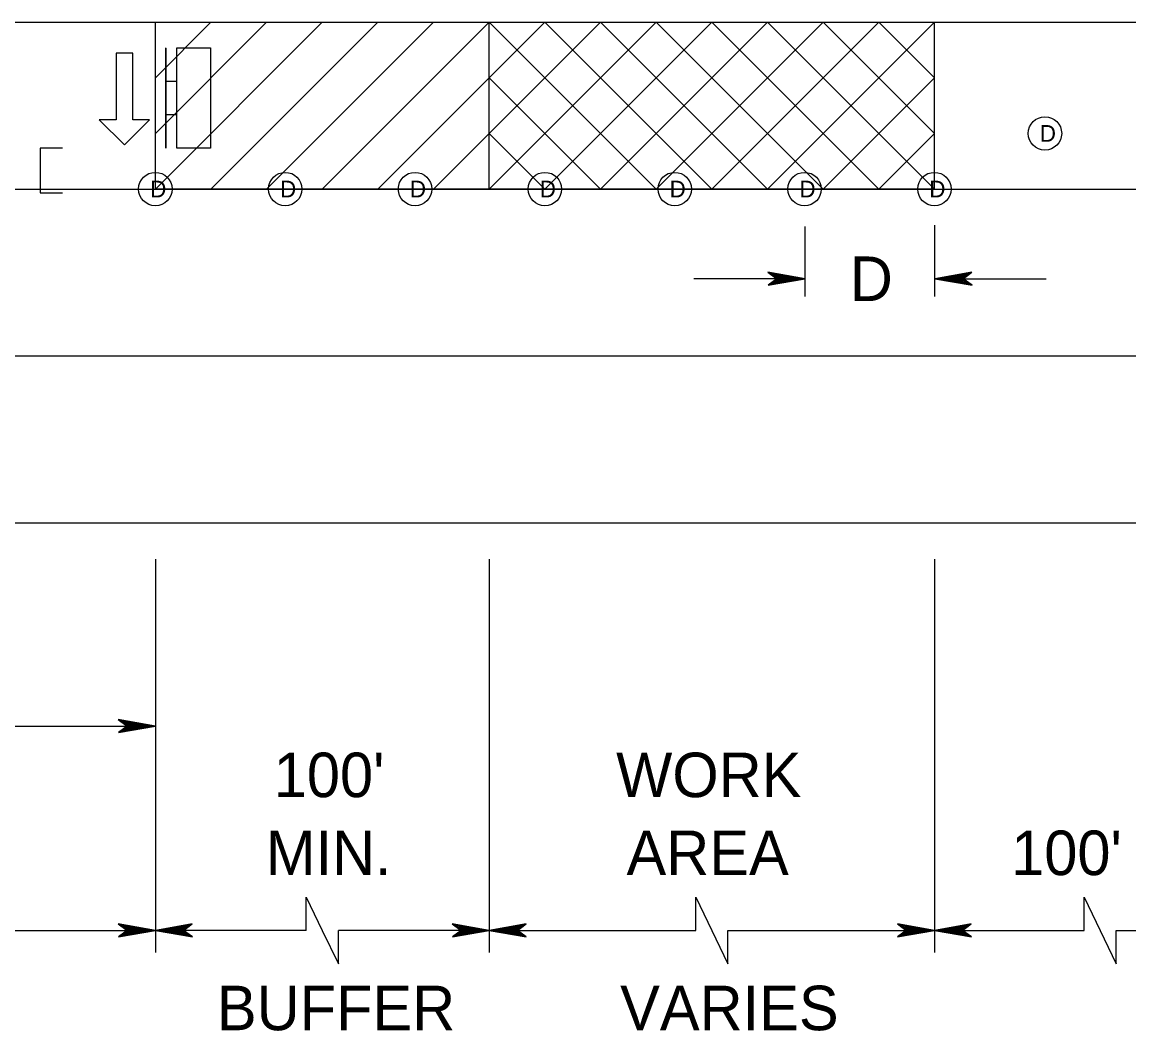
# Model space of a CAD drawing. Extents: x 499945 to 500993, y 499985 to 500645.
# Drawn here: x 500485.8 to 500585.2, y 500311.1 to 500401.7 of the extents above; entities that cross this region are included whole.
import ezdxf

# ---------------------------------------------------------------- set-up
doc = ezdxf.new("R2010")
doc.units = 0
for name, color, linetype in [('1', 7, 'Continuous'), ('24', 7, 'Continuous'), ('56', 7, 'Continuous'), ('60', 7, 'Continuous')]:
    doc.layers.add(name, color=color, linetype=linetype)

msp = doc.modelspace()

# ---------------------------------------------------------------- linework, layer by layer
at = {"layer": '1'}
for p, q in [((500090.457, 500401.721), (500847.183, 500401.721)), ((500497.802, 500386.733), (500497.802, 500401.721)), ((500497.802, 500386.733), (500512.79, 500401.721)), ((500497.802, 500391.729), (500507.794, 500401.721)), ((500497.802, 500396.725), (500502.798, 500401.721)), ((500502.798, 500386.733), (500517.786, 500401.721)), ((500507.794, 500386.733), (500522.782, 500401.721)), ((500512.79, 500386.733), (500527.779, 500401.721)), ((500517.786, 500386.733), (500532.775, 500401.721)), ((500522.782, 500386.733), (500537.771, 500401.721)), ((500527.779, 500386.733), (500527.779, 500401.721)), ((500527.779, 500386.733), (500542.767, 500401.721)), ((500542.767, 500386.733), (500527.779, 500401.721)), ((500532.775, 500386.733), (500547.763, 500401.721)), ((500547.763, 500386.733), (500532.775, 500401.721)), ((500537.771, 500386.733), (500552.76, 500401.721)), ((500552.76, 500386.733), (500537.771, 500401.721)), ((500542.767, 500386.733), (500557.756, 500401.721)), ((500557.756, 500386.733), (500542.767, 500401.721)), ((500547.763, 500386.733), (500562.752, 500401.721)), ((500562.752, 500386.733), (500547.763, 500401.721)), ((500552.76, 500386.733), (500567.749, 500401.721)), ((500567.749, 500386.733), (500552.76, 500401.721)), ((500567.749, 500391.729), (500557.756, 500401.721)), ((500567.749, 500396.725), (500562.752, 500401.721)), ((500567.749, 500386.733), (500567.749, 500401.721)), ((500498.743, 500390.416), (500498.743, 500399.409)), ((500498.785, 500390.391), (500498.785, 500399.384)), ((500537.771, 500386.733), (500527.779, 500396.725)), ((500557.756, 500386.733), (500567.749, 500396.725)), ((500498.743, 500396.411), (500499.742, 500396.411)), ((500498.743, 500393.414), (500499.742, 500393.414)), ((500532.775, 500386.733), (500527.779, 500391.729)), ((500562.752, 500386.733), (500567.749, 500391.729)), ((500090.457, 500386.733), (500847.183, 500386.733)), ((500567.749, 500386.733), (500497.802, 500386.733)), ((500556.149, 500377.074), (500556.149, 500383.382)), ((500567.777, 500377.074), (500567.777, 500383.489)), ((500556.149, 500378.676), (500546.156, 500378.676)), ((500567.777, 500378.676), (500577.769, 500378.676)), ((500090.457, 500371.744), (500847.183, 500371.744)), ((500090.457, 500356.756), (500847.183, 500356.756)), ((500497.802, 500353.497), (500497.802, 500318.155)), ((500527.779, 500353.497), (500527.779, 500318.155)), ((500567.749, 500353.497), (500567.749, 500318.155)), ((500483.755, 500338.509), (500497.802, 500338.509)), ((500511.349, 500320.153), (500511.349, 500323.151)), ((500511.349, 500323.151), (500512.79, 500320.153)), ((500546.323, 500320.153), (500546.323, 500323.151)), ((500546.323, 500323.151), (500547.763, 500320.153)), ((500581.197, 500320.153), (500581.197, 500323.151)), ((500581.197, 500323.151), (500582.637, 500320.153)), ((500452.778, 500320.153), (500497.802, 500320.153)), ((500511.349, 500320.153), (500497.802, 500320.153)), ((500512.79, 500320.153), (500514.232, 500317.155)), ((500527.779, 500320.153), (500514.232, 500320.153)), ((500514.232, 500317.155), (500514.232, 500320.153)), ((500527.779, 500320.153), (500546.323, 500320.153)), ((500547.763, 500320.153), (500549.205, 500317.155)), ((500549.205, 500320.153), (500567.749, 500320.153)), ((500549.205, 500317.155), (500549.205, 500320.153)), ((500567.749, 500320.153), (500581.197, 500320.153)), ((500582.637, 500320.153), (500584.079, 500317.155)), ((500584.079, 500320.153), (500597.527, 500320.153)), ((500584.079, 500317.155), (500584.079, 500320.153))]:
    msp.add_line(p, q, dxfattribs=at)
at = {"layer": '24'}
for points in [[(500556.149, 500378.676), (500552.799, 500379.268), (500553.599, 500378.676), (500552.816, 500378.093), (500556.149, 500378.676), (500555.927, 500378.67), (500552.893, 500379.224), (500553.662, 500378.669), (500552.951, 500378.139), (500555.806, 500378.659), (500555.695, 500378.676), (500553.096, 500379.138), (500553.679, 500378.669), (500553.08, 500378.214), (500555.644, 500378.676), (500555.532, 500378.659), (500553.261, 500379.07), (500553.703, 500378.676), (500553.252, 500378.267), (500555.209, 500378.659), (500555.02, 500378.659), (500553.429, 500378.985), (500553.739, 500378.685), (500553.406, 500378.352), (500554.986, 500378.676), (500554.807, 500378.686), (500553.612, 500378.891), (500553.842, 500378.659), (500553.592, 500378.43), (500554.643, 500378.676), (500554.474, 500378.693), (500553.756, 500378.83), (500553.874, 500378.669), (500553.679, 500378.49), (500554.387, 500378.676), (500553.918, 500378.787), (500553.986, 500378.659), (500553.781, 500378.531), (500554.269, 500378.659), (500553.962, 500378.736), (500554.091, 500378.635), (500553.943, 500378.574), (500554.09, 500378.669), (500554.013, 500378.685)], [(500567.777, 500378.676), (500571.127, 500378.084), (500570.326, 500378.676), (500571.109, 500379.259), (500567.777, 500378.676), (500567.999, 500378.682), (500571.033, 500378.128), (500570.264, 500378.683), (500570.974, 500379.213), (500568.119, 500378.692), (500568.231, 500378.676), (500570.829, 500378.214), (500570.246, 500378.683), (500570.846, 500379.137), (500568.282, 500378.676), (500568.393, 500378.692), (500570.665, 500378.282), (500570.223, 500378.676), (500570.674, 500379.084), (500568.717, 500378.693), (500568.906, 500378.692), (500570.496, 500378.367), (500570.187, 500378.666), (500570.52, 500378.999), (500568.939, 500378.676), (500569.118, 500378.665), (500570.314, 500378.461), (500570.084, 500378.693), (500570.333, 500378.922), (500569.282, 500378.676), (500569.451, 500378.659), (500570.17, 500378.522), (500570.051, 500378.683), (500570.247, 500378.862), (500569.539, 500378.676), (500570.007, 500378.564), (500569.939, 500378.692), (500570.145, 500378.821), (500569.656, 500378.693), (500569.964, 500378.616), (500569.835, 500378.717), (500569.983, 500378.777), (500569.836, 500378.683), (500569.913, 500378.666)], [(500497.802, 500338.509), (500494.478, 500339.096), (500495.272, 500338.509), (500494.495, 500337.93), (500497.802, 500338.509), (500497.581, 500338.503), (500494.571, 500339.053), (500495.334, 500338.502), (500494.629, 500337.976), (500497.462, 500338.492), (500497.351, 500338.509), (500494.773, 500338.967), (500495.351, 500338.502), (500494.756, 500338.051), (500497.301, 500338.509), (500497.19, 500338.492), (500494.936, 500338.899), (500495.375, 500338.509), (500494.927, 500338.103), (500496.869, 500338.492), (500496.682, 500338.492), (500495.103, 500338.816), (500495.41, 500338.518), (500495.08, 500338.188), (500496.648, 500338.509), (500496.47, 500338.519), (500495.283, 500338.722), (500495.512, 500338.492), (500495.265, 500338.264), (500496.307, 500338.509), (500496.14, 500338.525), (500495.427, 500338.662), (500495.545, 500338.502), (500495.35, 500338.324), (500496.053, 500338.509), (500495.588, 500338.619), (500495.655, 500338.492), (500495.452, 500338.365), (500495.936, 500338.492), (500495.631, 500338.568), (500495.759, 500338.468), (500495.612, 500338.407), (500495.759, 500338.502), (500495.682, 500338.518)], [(500497.802, 500320.153), (500494.478, 500320.74), (500495.272, 500320.153), (500494.495, 500319.574), (500497.802, 500320.153), (500497.581, 500320.147), (500494.571, 500320.697), (500495.334, 500320.145), (500494.629, 500319.62), (500497.462, 500320.136), (500497.351, 500320.153), (500494.773, 500320.611), (500495.351, 500320.146), (500494.756, 500319.695), (500497.301, 500320.153), (500497.19, 500320.136), (500494.936, 500320.543), (500495.375, 500320.153), (500494.927, 500319.747), (500496.869, 500320.136), (500496.682, 500320.136), (500495.103, 500320.459), (500495.41, 500320.162), (500495.08, 500319.832), (500496.648, 500320.153), (500496.47, 500320.163), (500495.283, 500320.366), (500495.512, 500320.136), (500495.265, 500319.908), (500496.307, 500320.153), (500496.14, 500320.169), (500495.427, 500320.306), (500495.545, 500320.145), (500495.35, 500319.968), (500496.053, 500320.153), (500495.588, 500320.263), (500495.655, 500320.136), (500495.452, 500320.009), (500495.936, 500320.136), (500495.631, 500320.212), (500495.759, 500320.112), (500495.612, 500320.052), (500495.759, 500320.145), (500495.682, 500320.162)], [(500497.802, 500320.153), (500501.125, 500319.565), (500500.332, 500320.153), (500501.108, 500320.731), (500497.802, 500320.153), (500498.023, 500320.159), (500501.032, 500319.609), (500500.269, 500320.16), (500500.974, 500320.686), (500498.141, 500320.169), (500498.252, 500320.153), (500500.831, 500319.695), (500500.252, 500320.159), (500500.847, 500320.611), (500498.303, 500320.153), (500498.413, 500320.169), (500500.667, 500319.762), (500500.229, 500320.153), (500500.676, 500320.558), (500498.734, 500320.169), (500498.922, 500320.169), (500500.5, 500319.846), (500500.193, 500320.143), (500500.523, 500320.474), (500498.955, 500320.153), (500499.133, 500320.143), (500500.32, 500319.94), (500500.091, 500320.17), (500500.338, 500320.397), (500499.296, 500320.153), (500499.463, 500320.136), (500500.176, 500320), (500500.058, 500320.16), (500500.253, 500320.338), (500499.55, 500320.153), (500500.015, 500320.042), (500499.948, 500320.169), (500500.152, 500320.297), (500499.667, 500320.17), (500499.972, 500320.093), (500499.844, 500320.194), (500499.991, 500320.254), (500499.845, 500320.16), (500499.921, 500320.143)], [(500497.802, 500320.153), (500501.125, 500319.565), (500500.332, 500320.153), (500501.108, 500320.731), (500497.802, 500320.153), (500498.023, 500320.159), (500501.032, 500319.609), (500500.269, 500320.16), (500500.974, 500320.686), (500498.141, 500320.169), (500498.252, 500320.153), (500500.831, 500319.695), (500500.252, 500320.159), (500500.847, 500320.611), (500498.303, 500320.153), (500498.413, 500320.169), (500500.667, 500319.762), (500500.229, 500320.153), (500500.676, 500320.558), (500498.734, 500320.169), (500498.922, 500320.169), (500500.5, 500319.846), (500500.193, 500320.143), (500500.523, 500320.474), (500498.955, 500320.153), (500499.133, 500320.143), (500500.32, 500319.94), (500500.091, 500320.17), (500500.338, 500320.397), (500499.296, 500320.153), (500499.463, 500320.136), (500500.176, 500320), (500500.058, 500320.16), (500500.253, 500320.338), (500499.55, 500320.153), (500500.015, 500320.042), (500499.948, 500320.169), (500500.152, 500320.297), (500499.667, 500320.17), (500499.972, 500320.093), (500499.844, 500320.194), (500499.991, 500320.254), (500499.845, 500320.16), (500499.921, 500320.143)], [(500527.779, 500320.153), (500524.455, 500320.74), (500525.249, 500320.153), (500524.472, 500319.574), (500527.779, 500320.153), (500527.558, 500320.147), (500524.548, 500320.697), (500525.311, 500320.145), (500524.606, 500319.62), (500527.439, 500320.136), (500527.328, 500320.153), (500524.75, 500320.611), (500525.328, 500320.146), (500524.733, 500319.695), (500527.278, 500320.153), (500527.167, 500320.136), (500524.913, 500320.543), (500525.352, 500320.153), (500524.904, 500319.747), (500526.846, 500320.136), (500526.659, 500320.136), (500525.08, 500320.459), (500525.387, 500320.162), (500525.057, 500319.832), (500526.625, 500320.153), (500526.448, 500320.163), (500525.261, 500320.366), (500525.489, 500320.136), (500525.242, 500319.908), (500526.284, 500320.153), (500526.117, 500320.169), (500525.405, 500320.306), (500525.522, 500320.145), (500525.328, 500319.968), (500526.031, 500320.153), (500525.566, 500320.263), (500525.633, 500320.136), (500525.429, 500320.009), (500525.913, 500320.136), (500525.608, 500320.212), (500525.736, 500320.112), (500525.59, 500320.052), (500525.736, 500320.145), (500525.659, 500320.162)], [(500527.779, 500320.153), (500531.102, 500319.565), (500530.309, 500320.153), (500531.086, 500320.731), (500527.779, 500320.153), (500528, 500320.159), (500531.01, 500319.609), (500530.247, 500320.16), (500530.951, 500320.686), (500528.119, 500320.169), (500528.229, 500320.153), (500530.808, 500319.695), (500530.229, 500320.159), (500530.824, 500320.611), (500528.28, 500320.153), (500528.39, 500320.169), (500530.644, 500319.762), (500530.206, 500320.153), (500530.653, 500320.558), (500528.712, 500320.169), (500528.899, 500320.169), (500530.477, 500319.846), (500530.17, 500320.143), (500530.501, 500320.474), (500528.932, 500320.153), (500529.11, 500320.143), (500530.297, 500319.94), (500530.069, 500320.17), (500530.316, 500320.397), (500529.273, 500320.153), (500529.441, 500320.136), (500530.153, 500320), (500530.035, 500320.16), (500530.23, 500320.338), (500529.527, 500320.153), (500529.992, 500320.042), (500529.925, 500320.169), (500530.129, 500320.297), (500529.644, 500320.17), (500529.949, 500320.093), (500529.822, 500320.194), (500529.968, 500320.254), (500529.822, 500320.16), (500529.899, 500320.143)], [(500567.749, 500320.153), (500564.425, 500320.74), (500565.219, 500320.153), (500564.442, 500319.574), (500567.749, 500320.153), (500567.528, 500320.147), (500564.518, 500320.697), (500565.281, 500320.145), (500564.576, 500319.62), (500567.408, 500320.136), (500567.298, 500320.153), (500564.719, 500320.611), (500565.298, 500320.146), (500564.703, 500319.695), (500567.247, 500320.153), (500567.137, 500320.136), (500564.883, 500320.543), (500565.322, 500320.153), (500564.874, 500319.747), (500566.816, 500320.136), (500566.628, 500320.136), (500565.05, 500320.459), (500565.357, 500320.162), (500565.027, 500319.832), (500566.595, 500320.153), (500566.417, 500320.163), (500565.23, 500320.366), (500565.459, 500320.136), (500565.212, 500319.908), (500566.254, 500320.153), (500566.087, 500320.169), (500565.374, 500320.306), (500565.491, 500320.145), (500565.297, 500319.968), (500566, 500320.153), (500565.535, 500320.263), (500565.602, 500320.136), (500565.399, 500320.009), (500565.883, 500320.136), (500565.578, 500320.212), (500565.706, 500320.112), (500565.559, 500320.052), (500565.705, 500320.145), (500565.629, 500320.162)], [(500567.749, 500320.153), (500571.072, 500319.565), (500570.279, 500320.153), (500571.055, 500320.731), (500567.749, 500320.153), (500567.969, 500320.159), (500570.979, 500319.609), (500570.216, 500320.16), (500570.921, 500320.686), (500568.088, 500320.169), (500568.199, 500320.153), (500570.778, 500319.695), (500570.199, 500320.159), (500570.794, 500320.611), (500568.25, 500320.153), (500568.36, 500320.169), (500570.614, 500319.762), (500570.176, 500320.153), (500570.623, 500320.558), (500568.681, 500320.169), (500568.869, 500320.169), (500570.447, 500319.846), (500570.14, 500320.143), (500570.47, 500320.474), (500568.902, 500320.153), (500569.08, 500320.143), (500570.266, 500319.94), (500570.038, 500320.17), (500570.285, 500320.397), (500569.243, 500320.153), (500569.41, 500320.136), (500570.123, 500320), (500570.005, 500320.16), (500570.2, 500320.338), (500569.497, 500320.153), (500569.962, 500320.042), (500569.895, 500320.169), (500570.098, 500320.297), (500569.614, 500320.17), (500569.919, 500320.093), (500569.791, 500320.194), (500569.938, 500320.254), (500569.792, 500320.16), (500569.868, 500320.143)]]:
    msp.add_lwpolyline(points, dxfattribs=at)
at = {"layer": '56'}
for points in [[(500495.019, 500390.69), (500497.267, 500392.939), (500495.769, 500392.939), (500495.769, 500398.934), (500494.27, 500398.934), (500494.27, 500392.939), (500492.771, 500392.939), (500495.019, 500390.69)], [(500489.474, 500390.397), (500487.476, 500390.397), (500487.476, 500388.398), (500487.476, 500386.4), (500489.474, 500386.4)]]:
    msp.add_lwpolyline(points, dxfattribs=at)
for centre in [(500577.674, 500391.729), (500497.802, 500386.733), (500509.459, 500386.733), (500521.117, 500386.733), (500532.775, 500386.733), (500544.433, 500386.733), (500556.091, 500386.733), (500567.748, 500386.733)]:
    msp.add_circle(centre, 1.499, dxfattribs=at)
at = {"layer": '60'}
msp.add_line((500498.743, 500390.416), (500498.743, 500390.416), dxfattribs=at)
for points in [[(500495.019, 500390.69), (500497.267, 500392.939), (500495.769, 500392.939), (500495.769, 500398.934), (500494.27, 500398.934), (500494.27, 500392.939), (500492.771, 500392.939)], [(500499.742, 500390.416), (500499.742, 500399.409), (500502.74, 500399.409), (500502.74, 500390.416)]]:
    msp.add_lwpolyline(points, close=True, dxfattribs=at)
for centre in [(500577.674, 500391.729), (500497.802, 500386.733), (500509.459, 500386.733), (500521.117, 500386.733), (500532.775, 500386.733), (500544.433, 500386.733), (500556.091, 500386.733), (500567.748, 500386.733)]:
    msp.add_circle(centre, 1.499, dxfattribs=at)

# ---------------------------------------------------------------- texts
at = {"layer": '1'}
for s, p in [('D', (500560.152, 500376.676)), ("100'", (500508.429, 500332.119)), ('WORK', (500539.169, 500332.119)), ('MIN.', (500507.721, 500325.119)), ('AREA', (500540.105, 500325.119)), ("100' ", (500574.634, 500325.119)), ('BUFFER', (500503.332, 500311.187)), ('VARIES', (500539.532, 500311.187))]:
    msp.add_text(s, height=4, dxfattribs=at).set_placement(p)
at = {"layer": '56'}
for p in [(500577.214, 500390.98), (500497.342, 500385.984), (500508.999, 500385.984), (500520.657, 500385.984), (500532.315, 500385.984), (500543.972, 500385.984), (500555.631, 500385.984), (500567.288, 500385.984)]:
    msp.add_text('D', height=1.499, dxfattribs=at).set_placement(p)

doc.saveas('drawing.dxf')
